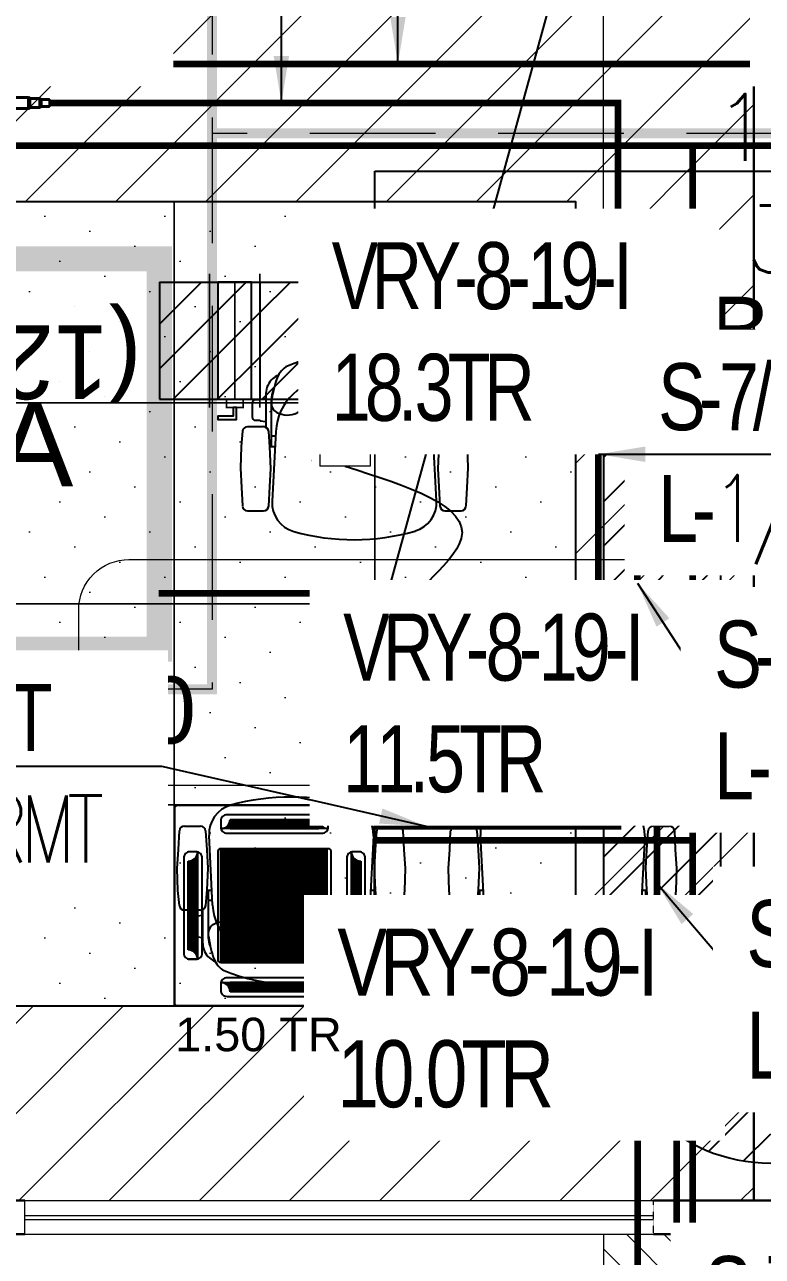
# Model space of a CAD drawing. Header units: millimetres. Extents: x 148480 to 578986, y 39883 to 155062.
# Drawn here: x 220630 to 222833, y 88448 to 92126 of the extents above; entities that cross this region are included whole.
import ezdxf

# ---------------------------------------------------------------- set-up
doc = ezdxf.new("R2010")
doc.units = ezdxf.units.MM
for name, pattern in [('CENTER', [2, 1.25, -0.25, 0.25, -0.25]), ('CONTINOUS', [0]), ('HIDDEN', [0.375, 0.25, -0.125])]:
    doc.linetypes.add(name, pattern=pattern)
for name, color, linetype in [('001-TEXT', 250, 'Continuous'), ('150 dia butterfly damper', 20, 'Continuous'), ('AC-RA-DIFFUSER', 6, 'Continuous'), ('ceilings', 253, 'Continuous'), ('CEN', 252, 'CENTER'), ('Flooring', 44, 'Continuous'), ('Hatch 01_UC', 7, 'Continuous'), ('HVAC-SECTIONS', 7, 'Continuous'), ('I - MODULAR', 44, 'Continuous'), ('Layer2', 4, 'Continuous'), ('Layer4', 6, 'Continuous'), ('M HVAC DRAIN PIPE', 30, 'Continuous'), ('M HVAC-Volume Control Damper', 3, 'Continuous'), ('M-HVAC ELLIPTICAL DUCT', 6, 'Continuous'), ('M-HVAC VRV PIPE', 4, 'Continuous'), ('M-HVAC-BOF', 6, 'Continuous'), ('M-HVAC-INSULATION', 8, 'Continuous'), ('M-HVAC-SUPPLY AIR DUCT', 4, 'Continuous'), ('M-HVAC-TEXT', 7, 'Continuous'), ('PCE-HVACTEXT', 7, 'Continuous')]:
    doc.layers.add(name, color=color, linetype=linetype)
for name, color, linetype, lineweight in [('A-GLAZ', 140, 'Continuous', 18), ('CB-AC CABLE TRAY', 213, 'Continuous', 15), ('I-DT-METL', 4, 'Continuous', 20), ('I-PART-GYP', 6, 'Continuous', 30), ('ID-MODULAR', 44, 'Continuous', 9), ('M HVAC EXHAUST DIFFUSER', 1, 'Continuous', 15), ('M HVAC FD', 4, 'Continuous', 9), ('M-HVAC-CASSETTE UNIT', 7, 'Continuous', 18), ('M-HVAC-CONTROL DAMPERS', 210, 'Continuous', 15), ('P-PIPE-IDEN', 7, 'Continuous', 9), ('vrv text', 90, 'Continuous', 30)]:
    doc.layers.add(name, color=color, linetype=linetype, lineweight=lineweight)
doc.styles.add('ARAIL', font='arial.ttf')
doc.styles.add('Arial', font='arial.ttf', dxfattribs={"height": 3})
doc.styles.add('Arial_2', font='arial.ttf', dxfattribs={"height": 75})
doc.styles.add('Herbalife_Third Floor - Furniture Layout - 210201$0$CG', font='GOTHIC.TTF')
doc.styles.add('R', font='romans.shx')
doc.styles.add('ROMAND', font='romand__.ttf')
doc.styles.add('romans', font='stylu.ttf', dxfattribs={"height": 125})
doc.styles.add('rs', font='romans.shx', dxfattribs={"width": 0.75})
doc.styles.add('VIJETH', font='swiss.ttf')
doc.dimstyles.new('GLAZ ALU', dxfattribs={"dimscale": 100, "dimtxt": 2, "dimasz": 1.4, "dimexe": 0.8, "dimexo": 0.8, "dimgap": 0.75, "dimtad": 1, "dimdec": 0, "dimzin": 0, "dimdsep": 46, "dimtxsty": 'rs', "dimcen": 0.09, "dimclrd": 8, "dimclre": 8, "dimclrt": 2, "dimadec": 0, "dimazin": 0, "dimtfac": 1, "dimtdec": 0, "dimtmove": 0, "dimatfit": 3, "dimfxl": 1, "dimtolj": 1, "dimtzin": 0, "dimarcsym": 0})
doc.dimstyles.new('Vayucon', dxfattribs={"dimtxt": 200, "dimasz": 150, "dimexe": 0, "dimexo": 0, "dimgap": 9e-05, "dimtad": 1, "dimdec": 0, "dimrnd": 5, "dimzin": 0, "dimdsep": 46, "dimtxsty": 'ROMAND', "dimcen": 90, "dimclrd": 42, "dimclre": 8, "dimclrt": 7, "dimadec": 0, "dimazin": 0, "dimtfac": 1, "dimtdec": 0, "dimtofl": 0, "dimtmove": 1, "dimatfit": 0, "dimfxl": 1, "dimtolj": 1, "dimtzin": 0, "dimarcsym": 0})
pattern_1 = [(225, (811296.4, 15267.82), (66.29126, -66.29126), [])]

# ---------------------------------------------------------------- blocks, each defined once
blk = doc.blocks.new('GFC1')
at = {"layer": 'A-GLAZ', "color": 8, "linetype": 'CONTINOUS', "lineweight": 13, "ltscale": 0.5}
for p, q in [((293263.1, 89600.4, 0), (295140.1, 89600.4, 0)), ((293263.1, 89500.4, 0), (295140.1, 89500.4, 0))]:
    blk.add_line(p, q, dxfattribs=at)
at = {"layer": 'A-GLAZ', "color": 8, "lineweight": 13, "ltscale": 0.5}
blk.add_line((293263.1, 89500.4, 0), (293263.1, 89600.4, 0), dxfattribs=at)
at = {"layer": 'A-GLAZ', "color": 8}
for p, q in [((293263.1, 89556.4, 0), (295140.1, 89556.4, 0)), ((293263.1, 89544.4, 0), (295140.1, 89544.4, 0))]:
    blk.add_line(p, q, dxfattribs=at)
at = {"layer": 'CEN', "color": 8, "linetype": 'HIDDEN', "lineweight": 0, "ltscale": 1500}
blk.add_line((311364.1, 92786.7), (293822.1, 92786.7), dxfattribs=at)
blk.add_lwpolyline([(293822.1, 93397.1), (293822.1, 91127.1), (291552.1, 91127.1)], dxfattribs=at)
at = {"layer": 'Flooring', "color": 8, "linetype": 'HIDDEN', "ltscale": 1500}
blk.add_arc((300007.7, 78255.1), 12777.8, 229.90697, 79.60318, dxfattribs=at)
at = {"layer": 'I - MODULAR', "color": 8}
for p, q in [((293941.5, 91980.1), (293941.5, 91940.5)), ((293965.6, 91990.9), (293952.3, 91990.9)), ((293982.6, 91994.4), (293965.6, 91992.2)), ((293965.6, 91992.2), (293965.6, 91990.9)), ((293982.6, 92011.1), (293982.6, 91909.4)), ((293999.2, 91851.7), (293999.2, 91993.2)), ((294495.8, 91985.1), (294495.8, 91851.7)), ((294512.5, 91910.4), (294512.5, 92011.1)), ((293976, 91911.2), (293927.8, 91911.2)), ((293951.7, 91930.3), (293965.6, 91930.3)), ((293965.6, 91930.3), (293965.6, 91928.8)), ((293965.6, 91928.8), (293982.6, 91926.7)), ((293988.9, 91904), (293981.7, 91910.1)), ((293982.6, 91909.4), (293988.9, 91904)), ((294565.6, 91911.2), (294517.4, 91911.2)), ((293912.8, 91897.3), (293908.7, 91852.4)), ((293991.3, 91897.2), (293988.9, 91904)), ((293994.6, 91851.1), (293991, 91897.2)), ((293994.9, 91851.1), (293991.3, 91897.2)), ((294011.5, 91882.5), (293999.2, 91882.5)), ((294012.3, 91896.6), (294001.3, 91688.5)), ((294492.3, 91689.8), (294481.5, 91896.6)), ((294482.2, 91882.5), (294495.8, 91882.5)), ((294502.4, 91897.2), (294498.9, 91851.1)), ((294502.4, 91897.2), (294498.9, 91851.1)), ((294584.7, 91852.4), (294580.6, 91897.3)), ((293908.7, 91852.4), (293906.4, 91787)), ((293997.7, 91786), (293994.6, 91851.1)), ((293995.1, 91851.7), (294009.9, 91851.7)), ((294483.8, 91851.7), (294498.9, 91851.7)), ((294498.9, 91851.1), (294495.7, 91786)), ((294587, 91787), (294584.7, 91852.4)), ((293906.4, 91787), (293909.9, 91729.9)), ((293994.6, 91731.1), (293997.7, 91786)), ((294495.7, 91786), (294498.9, 91731.1)), ((294583.5, 91729.9), (294587, 91787)), ((293909.9, 91729.9), (293912.7, 91674.4)), ((293991, 91674.3), (293994.6, 91731.1)), ((294498.9, 91731.1), (294502.4, 91674.3)), ((294580.7, 91674.4), (294583.5, 91729.9)), ((293927.8, 91660.4), (293975.9, 91660.4)), ((294517.6, 91660.4), (294565.7, 91660.4)), ((293721.3, 90649.2), (293724.2, 90704.8)), ((293739.2, 90718.7), (293787.3, 90718.7)), ((293802.4, 90704.8), (293806, 90648.1)), ((294310.3, 90648.1), (294313.9, 90704.8)), ((294329, 90718.7), (294377.1, 90718.7)), ((294392.1, 90704.8), (294395, 90649.2)), ((294531.7, 90649.2), (294534.5, 90704.8)), ((294549.6, 90718.7), (294597.7, 90718.7)), ((294612.8, 90704.8), (294616.4, 90648.1)), ((295120.7, 90648.1), (295124.2, 90704.8)), ((295139.4, 90718.7), (295187.5, 90718.7)), ((295202.5, 90704.8), (295205.3, 90649.2)), ((293823.7, 90482.6), (293812.8, 90690.6)), ((294303.8, 90689.3), (294292.9, 90482.6)), ((294634.1, 90482.6), (294623.1, 90690.6)), ((295114.1, 90689.3), (295103.3, 90482.6)), ((293717.9, 90592.1), (293721.3, 90649.2)), ((293806, 90648.1), (293809.2, 90593.2)), ((294307.1, 90593.2), (294310.3, 90648.1)), ((294395, 90649.2), (294398.4, 90592.1)), ((294528.2, 90592.1), (294531.7, 90649.2)), ((294616.4, 90648.1), (294619.5, 90593.2)), ((295117.5, 90593.2), (295120.7, 90648.1)), ((295205.3, 90649.2), (295208.8, 90592.1)), ((293720.1, 90526.7), (293717.9, 90592.1)), ((293809.2, 90593.2), (293806, 90528.1)), ((294310.3, 90528.1), (294307.1, 90593.2)), ((294398.4, 90592.1), (294396.2, 90526.7)), ((294530.5, 90526.7), (294528.2, 90592.1)), ((294619.5, 90593.2), (294616.4, 90528.1)), ((295120.7, 90528.1), (295117.5, 90593.2)), ((295208.8, 90592.1), (295206.5, 90526.7)), ((293724.2, 90481.8), (293720.1, 90526.7)), ((293806, 90528.1), (293802.5, 90482)), ((293806.3, 90528.1), (293802.8, 90482)), ((293806.6, 90527.4), (293821.3, 90527.4)), ((293810.7, 90527.4), (293810.7, 90385.9)), ((294295.3, 90527.4), (294310.3, 90527.4)), ((294307.2, 90394.1), (294307.2, 90527.4)), ((294313.8, 90482), (294310.3, 90528.1)), ((294313.8, 90482), (294310.3, 90528.1)), ((294396.2, 90526.7), (294392.1, 90481.8)), ((294534.6, 90481.8), (294530.5, 90526.7)), ((294616.4, 90528.1), (294612.8, 90482)), ((294616.7, 90528.1), (294613.1, 90482)), ((294616.9, 90527.4), (294631.7, 90527.4)), ((294621, 90527.4), (294621, 90385.9)), ((295105.6, 90527.4), (295120.7, 90527.4)), ((295117.6, 90394.1), (295117.6, 90527.4)), ((295124.2, 90482), (295120.7, 90528.1)), ((295124.2, 90482), (295120.7, 90528.1)), ((295206.5, 90526.7), (295202.4, 90481.8)), ((293800.3, 90475.1), (293793.1, 90469)), ((293794, 90469.8), (293800.3, 90475.1)), ((293802.8, 90482), (293800.3, 90475.1)), ((293823, 90496.7), (293810.7, 90496.7)), ((294293.7, 90496.6), (294307.2, 90496.6)), ((294610.7, 90475.1), (294603.5, 90469)), ((294604.4, 90469.8), (294610.7, 90475.1)), ((294613.1, 90482), (294610.7, 90475.1)), ((294633.3, 90496.7), (294621, 90496.7)), ((295104, 90496.6), (295117.6, 90496.6)), ((293787.5, 90467.9), (293739.3, 90467.9)), ((293753, 90399), (293753, 90438.7)), ((293763.2, 90448.9), (293777, 90448.9)), ((293777, 90450.3), (293794, 90452.4)), ((293777, 90448.9), (293777, 90450.3)), ((293794, 90368), (293794, 90469.8)), ((294323.9, 90468.8), (294323.9, 90368)), ((294377, 90467.9), (294328.9, 90467.9)), ((294597.8, 90467.9), (294549.6, 90467.9)), ((294563.3, 90399), (294563.3, 90438.7)), ((294573.5, 90448.9), (294587.4, 90448.9)), ((294587.4, 90450.3), (294604.4, 90452.4)), ((294587.4, 90448.9), (294587.4, 90450.3)), ((294604.4, 90368), (294604.4, 90469.8)), ((295134.3, 90468.8), (295134.3, 90368)), ((295187.4, 90467.9), (295139.2, 90467.9)), ((293777, 90388.3), (293763.7, 90388.3)), ((293777, 90387), (293777, 90388.3)), ((293794, 90384.8), (293777, 90387)), ((294587.4, 90388.3), (294574.1, 90388.3)), ((294587.4, 90387), (294587.4, 90388.3)), ((294604.4, 90384.8), (294587.4, 90387))]:
    blk.add_line(p, q, dxfattribs=at)
for centre, radius, start, end in [((294246.9, 91612.1), 520, 66.4362, 113.2001), ((294087.5, 92027.8), 77.1, 126.1388, 161.8609), ((294043.2, 92008.9), 60.7, 132.1356, 177.9078), ((294043.2, 92008.9), 60.7, 112.5666, 132.1356), ((294178.1, 91887.9), 166, 89.9999, 176.996), ((294244.1, 91373.5), 683.6, 84.3983, 95.5393), ((294315.7, 91887.9), 166, 3.0037, 91.6874), ((294407.5, 92027.8), 77.1, 18.1388, 52.2425), ((294451.8, 92008.9), 60.7, 47.8642, 67.4332), ((294451.8, 92008.9), 60.7, 2.092, 47.8642), ((294354.4, 91940.3), 357.9, 161.8609, 172.8184), ((294062.1, 91993.7), 62.9, 156.2529, 180.4666), ((294062.1, 91993.7), 62.9, 156.2529, 180.4666), ((294140.7, 91940.3), 357.9, 7.1814, 18.1388), ((294140.7, 91940.3), 357.9, 7.1814, 18.1388), ((293952.3, 91980.1), 10.8, 89.9999, 179.9999), ((294030, 91981.2), 31, 172.8184, 241.61), ((294247.5, 91598.2), 393.5, 64.2118, 115.788), ((294465, 91981.2), 31, 298.3898, 7.1814), ((294047.1, 92012.9), 67, 241.61, 295.788), ((294447.9, 92012.9), 67, 244.2118, 298.3898), ((293927.8, 91896.1), 15.1, 89.9999, 175.3819), ((293951.7, 91940.5), 10.2, 179.9999, 269.9999), ((293976, 91896.2), 15.1, 3.9396, 89.9999), ((294517.4, 91896.2), 15.1, 89.9999, 176.0601), ((294517.4, 91896.2), 15.1, 109.1766, 176.0601), ((294565.6, 91896.1), 15.1, 4.6179, 89.9999), ((294090.1, 91683.9), 88.9, 176.996, 254.2944), ((294403.5, 91685.2), 88.9, 286.1737, 3.0037), ((293927.4, 91675.1), 14.7, 182.9385, 271.293), ((293976.2, 91675.3), 14.9, 268.9348, 356.3959), ((294517.3, 91675.3), 14.9, 183.6039, 271.0649), ((294566, 91675.1), 14.7, 268.7068, 357.0612), ((294244.6, 92233.2), 659.6, 254.2944, 286.1737), ((294056, 90145.9), 659.6, 73.8263, 105.7056), ((294866.4, 90145.9), 659.6, 73.8263, 105.7056), ((293901.6, 90695.3), 88.9, 105.7056, 183.004), ((294215, 90694), 88.9, 356.9963, 73.8263), ((294711.9, 90695.3), 88.9, 105.7056, 183.004), ((295025.4, 90694), 88.9, 356.9963, 73.8263), ((293738.9, 90704), 14.7, 88.707, 177.0615), ((293787.6, 90703.9), 14.9, 3.6041, 91.0652), ((294328.7, 90703.9), 14.9, 88.9351, 176.3961), ((294377.5, 90704), 14.7, 2.9388, 91.2932), ((294549.2, 90704), 14.7, 88.707, 177.0615), ((294598, 90703.9), 14.9, 3.6041, 91.0652), ((295139.1, 90703.9), 14.9, 88.9351, 176.3961), ((295187.8, 90704), 14.7, 2.9388, 91.2932), ((293739.3, 90483), 15.1, 184.6181, 270.0001), ((293787.5, 90483), 15.1, 270.0001, 356.0604), ((293989.5, 90491.3), 166, 183.004, 270.0001), ((294127.1, 90491.3), 166, 268.3126, 356.9963), ((294328.9, 90483), 15.1, 183.9399, 270.0001), ((294328.9, 90483), 15.1, 183.9399, 250.8234), ((294377, 90483), 15.1, 270.0001, 355.3821), ((294549.6, 90483), 15.1, 184.6181, 270.0001), ((294597.8, 90483), 15.1, 270.0001, 356.0604), ((294799.9, 90491.3), 166, 183.004, 270.0001), ((294937.5, 90491.3), 166, 268.3126, 356.9963), ((295139.2, 90483), 15.1, 183.9399, 270.0001), ((295139.2, 90483), 15.1, 183.9399, 250.8234), ((295187.4, 90483), 15.1, 270.0001, 355.3821), ((293763.2, 90438.7), 10.2, 90.0001, 180.0001), ((294573.5, 90438.7), 10.2, 90.0001, 180.0001), ((293763.7, 90399), 10.8, 180.0001, 270.0001), ((293841.4, 90397.9), 31, 118.39, 187.1816), ((293858.6, 90366.2), 67, 64.212, 118.39), ((294059, 90781), 393.5, 244.212, 295.7882), ((294259.3, 90366.2), 67, 61.6102, 115.7882), ((294276.5, 90397.9), 31, 352.8186, 61.6102), ((294574.1, 90399), 10.8, 180.0001, 270.0001), ((294651.8, 90397.9), 31, 118.39, 187.1816), ((294668.9, 90366.2), 67, 64.212, 118.39), ((294869.3, 90781), 393.5, 244.212, 295.7882), ((295069.7, 90366.2), 67, 61.6102, 115.7882), ((295086.8, 90397.9), 31, 352.8186, 61.6102), ((293854.7, 90370.3), 60.7, 182.0922, 227.8644), ((294165.8, 90438.8), 357.9, 187.1816, 198.1391), ((293873.6, 90385.4), 62.9, 179.5334, 203.7471), ((293873.6, 90385.4), 62.9, 179.5334, 203.7471), ((293952.1, 90438.8), 357.9, 341.8612, 352.8186), ((293952.1, 90438.8), 357.9, 341.8612, 352.8186), ((294263.2, 90370.3), 60.7, 312.1358, 357.908), ((294665, 90370.3), 60.7, 182.0922, 227.8644), ((294976.2, 90438.8), 357.9, 187.1816, 198.1391), ((294683.9, 90385.4), 62.9, 179.5334, 203.7471), ((294683.9, 90385.4), 62.9, 179.5334, 203.7471), ((294762.5, 90438.8), 357.9, 341.8612, 352.8186), ((294762.5, 90438.8), 357.9, 341.8612, 352.8186), ((295073.6, 90370.3), 60.7, 312.1358, 357.908), ((293854.7, 90370.3), 60.7, 227.8644, 247.4334), ((293898.9, 90351.4), 77.1, 198.1391, 233.8612), ((294055.5, 91005.6), 683.6, 264.4607, 275.6017), ((294219, 90351.4), 77.1, 307.7575, 341.8612), ((294263.2, 90370.3), 60.7, 292.5668, 312.1358), ((294665, 90370.3), 60.7, 227.8644, 247.4334), ((294709.3, 90351.4), 77.1, 198.1391, 233.8612), ((294865.9, 91005.6), 683.6, 264.4607, 275.6017), ((295029.3, 90351.4), 77.1, 307.7575, 341.8612), ((295073.6, 90370.3), 60.7, 292.5668, 312.1358), ((294058.3, 90767.1), 520, 246.7999, 293.5638), ((294868.7, 90767.1), 520, 246.7999, 293.5638)]:
    blk.add_arc(centre, radius, start, end, dxfattribs=at)
at = {"layer": 'I-DT-METL', "color": 8, "linetype": 'HIDDEN', "lineweight": 13, "ltscale": 0.1}
blk.add_line((295140.1, 89500.4, 0), (295140.1, 89600.4, 0), dxfattribs=at)
at = {"layer": 'I-PART-GYP', "color": 8, "linetype": 'CONTINOUS'}
blk.add_lwpolyline([(295540.1, 89600.4), (295440.1, 89600.4), (295440.1, 93164.6), (295540.1, 93164.6)], close=True, dxfattribs=at)
for points in [[(292963.1, 89600.4), (293263.1, 89600.4)], [(295140.1, 89600.4), (295840.1, 89600.4)], [(293263.1, 89500.4), (292963.1, 89500.4)], [(295840.1, 89500.4), (295140.1, 89500.4)]]:
    blk.add_lwpolyline(points, dxfattribs=at)
at = {"layer": 'ID-MODULAR', "color": 8}
blk.add_lwpolyline([(295440.1, 93164.6), (294990.4, 93164.6), (294990.4, 91514.6), (295440.1, 91514.6)], close=True, dxfattribs=at)
blk.add_lwpolyline([(295440.1, 91514.6), (295440.1, 90839.6), (293573.8, 90839.6, -0.414214), (293423.8, 90989.6), (293423.8, 91364.6, -0.414214), (293573.8, 91514.6)], format="xyb", close=True, dxfattribs=at)
at = {"layer": '001-TEXT', "color": 8, "style": 'Herbalife_Third Floor - Furniture Layout - 210201$0$CG'}
blk.add_text('(12\' x 11\'8")', height=220, rotation=180, dxfattribs=at).set_placement((293611.4, 92213.4))
blk = doc.blocks.new('GRID')
at = {"layer": 'ceilings', "lineweight": 5}
h = blk.add_hatch(dxfattribs=at)
h.set_pattern_fill('DOTS', color=8, scale=80, angle=45)
h.paths.add_polyline_path([(56229.9, 61282.6), (56229.9, 61882.6), (56829.9, 61882.6), (56829.9, 61282.6)])
at = {"layer": 'ceilings', "color": 8, "lineweight": 5}
blk.add_lwpolyline([(56229.9, 61282.6), (56229.9, 61882.6), (56829.9, 61882.6), (56829.9, 61282.6)], close=True, dxfattribs=at)
blk = doc.blocks.new('celling')
at = {"layer": 'Hatch 01_UC', "linetype": 'Continuous', "lineweight": 0, "transparency": 33554597}
h = blk.add_hatch(dxfattribs=at)
h.set_pattern_fill('ANSI31', color=8, scale=60, angle=180)
h.set_pattern_definition([(225, (458171.04, 85860.92), (134.70384, -134.70384), [])])
h.paths.add_polyline_path([(302278.2, 37149.8), (302278.2, 38949.8), (302878.2, 38949.8), (302878.2, 39549.8), (304678.2, 39549.8), (304678.2, 37149.8)], flags=16)
h.paths.add_polyline_path([(301746.6, 39445.7), (301746.6, 36567.7), (305209.8, 36567.7), (305209.8, 40131.9), (302234.4, 40131.9), (302234.4, 39445.7)])
at = {"layer": 'ceilings', "color": 116, "linetype": 'Continuous', "true_color": 0x136734}
blk.add_lwpolyline([(302278.2, 38949.8), (302278.2, 37149.8), (304678.2, 37149.8), (304678.2, 39549.8), (302878.2, 39549.8)], dxfattribs=at)
at = {"layer": 'Hatch 01_UC', "color": 8, "linetype": 'Continuous', "lineweight": 0}
blk.add_lwpolyline([(305209.8, 40131.9), (302234.4, 40131.9), (302234.4, 39445.7), (301746.6, 39445.7), (301746.6, 36567.7), (305209.8, 36567.7)], close=True, dxfattribs=at)
blk.add_lwpolyline([(304678.2, 37149.8), (302278.2, 37149.8), (302278.2, 38949.8), (302878.2, 38949.8), (302878.2, 39549.8), (304678.2, 39549.8), (304678.2, 37149.8)], dxfattribs=at)
at = {"layer": 'ceilings', "xscale": -1, "rotation": 89.99999999999986}
for p in [(364760.8, 95779.7), (365360.8, 95779.7), (365960.8, 95779.7), (364760.8, 95179.7), (365360.8, 95179.7), (365960.8, 95179.7), (364760.8, 94579.7), (365360.8, 94579.7), (365960.8, 94579.7), (364760.8, 93979.7), (365360.8, 93979.7), (365960.8, 93979.7)]:
    blk.add_blockref('GRID', p, dxfattribs=at)
blk = doc.blocks.new('BEAM')
at = {"layer": 'CEN', "color": 11, "linetype": 'HIDDEN', "lineweight": 0, "ltscale": 1500, "const_width": 30}
for points in [[(353822.1, 93397.1), (353822.1, 91127.1), (351552.1, 91127.1)], [(371364.1, 92786.7), (353822.1, 92786.7)]]:
    blk.add_lwpolyline(points, dxfattribs=at)
blk = doc.blocks.new('BEE')
at = {"layer": 'M-HVAC VRV PIPE', "linetype": 'Continuous'}
blk.add_blockref('BEAM', (0, 0), dxfattribs=at)
blk = doc.blocks.new('RAD 150')
at = {"layer": 'M HVAC EXHAUST DIFFUSER', "color": 3}
for points in [[(-25.7, 153.9), (25.7, 153.9), (25.7, 137.2), (60.9, 137.2), (0, 110), (-60.9, 137.2), (-25.7, 137.2)], [(-153.9, -25.7), (-153.9, 25.7), (-137.2, 25.7), (-137.2, 60.9), (-110, 0), (-137.2, -60.9), (-137.2, -25.7)], [(153.9, 25.7), (153.9, -25.7), (137.2, -25.7), (137.2, -60.9), (110, 0), (137.2, 60.9), (137.2, 25.7)], [(25.7, -153.9), (-25.7, -153.9), (-25.7, -137.2), (-60.9, -137.2), (0, -110), (60.9, -137.2), (25.7, -137.2)]]:
    blk.add_lwpolyline(points, close=True, dxfattribs=at)
for radius in [75, 50, 45, 25]:
    blk.add_circle((0, 0), radius, dxfattribs=at)
blk = doc.blocks.new('*U40')
at = {"layer": 'M HVAC-Volume Control Damper', "const_width": 5}
for points in [[(350, -75), (350, -75), (-25, -75), (0, -75), (0, 75), (-25, 75), (0, 75), (350, 75), (375, 75), (350, 75), (350, -75), (375, -75), (350, -75)], [(350, 0), (0, 0)]]:
    blk.add_lwpolyline(points, dxfattribs=at)
at = {"layer": 'M HVAC-Volume Control Damper'}
for points in [[(-25, -5), (-25, 5), (-50, 5), (-50, 50), (-60, 50), (-60, -5), (-25, -5)], [(350, 50), (0, 50), (0, -50), (350, -50)]]:
    blk.add_lwpolyline(points, close=True, dxfattribs=at)
at = {"layer": 'M HVAC-Volume Control Damper', "const_width": 5}
blk.add_lwpolyline([(0, -25), (0, 25), (-25, 25), (-25, -25)], close=True, dxfattribs=at)
blk = doc.blocks.new('BD-200')
at = {"layer": 'M-HVAC-CONTROL DAMPERS', "color": 20}
for p, q in [((-50, -50), (100, -50)), ((-50, -250), (-50, -50)), ((100, -250), (100, -50)), ((-86, -142.6), (-86, -171.7)), ((112.8, -142.6), (-86, -142.6)), ((-37.8, -153.4), (-37.8, -131.9)), ((-37.8, -131.9), (87.8, -131.9)), ((87.8, -153.4), (87.8, -131.9)), ((-37.8, -153.4), (87.8, -153.4)), ((100, -215.6), (-50, -215.6))]:
    blk.add_line(p, q, dxfattribs=at)
at = {"layer": 'M-HVAC-CONTROL DAMPERS', "color": 20, "const_width": 0.49}
for points in [[(-74.5, -69.6), (-74.5, -64.7), (124.5, -64.7), (124.5, -69.6)], [(-74.6, -215.6), (-74.6, -220.5), (124.5, -220.6), (124.5, -215.7)]]:
    blk.add_lwpolyline(points, close=True, dxfattribs=at)
blk = doc.blocks.new('*U142')
at = {"layer": 'CB-AC CABLE TRAY', "true_color": 0xa953a0}
h = blk.add_hatch(dxfattribs=at)
h.set_pattern_fill('ANSI31', color=215, scale=25)
h.set_pattern_definition([(45, (-904066.63, 1102908.81), (-56.1266008, 56.1266008), [])])
h.paths.add_polyline_path([(-88704.9, -150.4), (-88704.9, 149.6), (-88002.3, 149.6), (-88002.3, -150.4)])
at = {"layer": 'CB-AC CABLE TRAY', "color": 215, "true_color": 0xa953a0}
blk.add_lwpolyline([(-88704.9, -150.4), (-88704.9, 149.6), (-88002.3, 149.6), (-88002.3, -150.4)], close=True, dxfattribs=at)
blk = doc.blocks.new('DCC - All Capacities')
at = {"color": 3}
for p, q in [((173.5, 248.5), (-173.5, 248.5)), ((-156.9, 253.5), (156.9, 253.5)), ((-151.1, 258.5), (151.1, 258.5)), ((-147.5, 263.5), (147.5, 263.5)), ((-145.2, 268.5), (145.2, 268.5)), ((-143.9, 273.5), (143.9, 273.5)), ((-143.5, 278.5), (143.5, 278.5)), ((-143.5, 248.5), (143.5, 248.5)), ((-248.5, 173.5), (-248.5, -173.5)), ((248.5, -173.5), (248.5, 173.5)), ((-278.5, -143.5), (-278.5, 143.5)), ((-273.5, -143.9), (-273.5, 143.9)), ((-268.5, -145.2), (-268.5, 145.2)), ((-263.5, -147.5), (-263.5, 147.5)), ((-258.5, -151.1), (-258.5, 151.1)), ((-253.5, -156.9), (-253.5, 156.9)), ((-248.5, -143.5), (-248.5, 143.5)), ((253.5, 156.9), (253.5, -156.9)), ((258.5, 151.1), (258.5, -151.1)), ((263.5, 147.5), (263.5, -147.5)), ((268.5, 145.2), (268.5, -145.2)), ((273.5, 143.9), (273.5, -143.9)), ((278.5, 143.5), (278.5, -143.5)), ((-248.5, -173.5), (-278.5, -173.5)), ((-173.5, -248.5), (173.5, -248.5)), ((156.9, -253.5), (-156.9, -253.5)), ((151.1, -258.5), (-151.1, -258.5)), ((147.5, -263.5), (-147.5, -263.5)), ((145.2, -268.5), (-145.2, -268.5)), ((143.9, -273.5), (-143.9, -273.5)), ((143.5, -248.5), (-143.5, -248.5)), ((143.5, -278.5), (-143.5, -278.5))]:
    blk.add_line(p, q, dxfattribs=at)
at = {"color": 6}
for points in [[(-313.5, -323.5), (313.5, -323.5, 0.414214), (323.5, -313.5), (323.5, 313.5, 0.414214), (313.5, 323.5), (-313.5, 323.5, 0.414214), (-323.5, 313.5), (-323.5, -313.5, 0.414214)], [(-173.5, 273.5), (-173.5, 253.5, 0.414214), (-153.5, 233.5), (153.5, 233.5, 0.414214), (173.5, 253.5), (173.5, 273.5, 0.414214), (153.5, 293.5), (-153.5, 293.5, 0.414214)], [(-273.5, -173.5), (-253.5, -173.5, 0.414214), (-233.5, -153.5), (-233.5, 153.5, 0.414214), (-253.5, 173.5), (-273.5, 173.5, 0.414214), (-293.5, 153.5), (-293.5, -153.5, 0.414214)], [(-173.5, -183.5), (173.5, -183.5, 0.414214), (183.5, -173.5), (183.5, 173.5, 0.414214), (173.5, 183.5), (-173.5, 183.5, 0.414214), (-183.5, 173.5), (-183.5, -173.5, 0.414214)], [(273.5, 173.5), (253.5, 173.5, 0.414214), (233.5, 153.5), (233.5, -153.5, 0.414214), (253.5, -173.5), (273.5, -173.5, 0.414214), (293.5, -153.5), (293.5, 153.5, 0.414214)], [(173.5, -273.5), (173.5, -253.5, 0.414214), (153.5, -233.5), (-153.5, -233.5, 0.414214), (-173.5, -253.5), (-173.5, -273.5, 0.414214), (-153.5, -293.5), (153.5, -293.5, 0.414214)]]:
    blk.add_lwpolyline(points, format="xyb", close=True, dxfattribs=at)
for points in [[(-170.5, -183.5), (-173.5, -183.5), (-173.5, 183.5), (-170.5, 183.5)], [(-160.5, -183.5), (-163.5, -183.5), (-163.5, 183.5), (-160.5, 183.5)], [(-150.5, -183.5), (-153.5, -183.5), (-153.5, 183.5), (-150.5, 183.5)], [(-140.5, -183.5), (-143.5, -183.5), (-143.5, 183.5), (-140.5, 183.5)], [(-130.5, -183.5), (-133.5, -183.5), (-133.5, 183.5), (-130.5, 183.5)], [(-120.5, -183.5), (-123.5, -183.5), (-123.5, 183.5), (-120.5, 183.5)], [(-110.5, -183.5), (-113.5, -183.5), (-113.5, 183.5), (-110.5, 183.5)], [(-100.5, -183.5), (-103.5, -183.5), (-103.5, 183.5), (-100.5, 183.5)], [(-90.5, -183.5), (-93.5, -183.5), (-93.5, 183.5), (-90.5, 183.5)], [(-80.5, -183.5), (-83.5, -183.5), (-83.5, 183.5), (-80.5, 183.5)], [(-70.5, -183.5), (-73.5, -183.5), (-73.5, 183.5), (-70.5, 183.5)], [(-60.5, -183.5), (-63.5, -183.5), (-63.5, 183.5), (-60.5, 183.5)], [(-50.5, -183.5), (-53.5, -183.5), (-53.5, 183.5), (-50.5, 183.5)], [(-40.5, -183.5), (-43.5, -183.5), (-43.5, 183.5), (-40.5, 183.5)], [(-30.5, -183.5), (-33.5, -183.5), (-33.5, 183.5), (-30.5, 183.5)], [(-20.5, -183.5), (-23.5, -183.5), (-23.5, 183.5), (-20.5, 183.5)], [(-10.5, -183.5), (-13.5, -183.5), (-13.5, 183.5), (-10.5, 183.5)], [(-0.5, -183.5), (-3.5, -183.5), (-3.5, 183.5), (-0.5, 183.5)], [(9.5, -183.5), (6.5, -183.5), (6.5, 183.5), (9.5, 183.5)], [(19.5, -183.5), (16.5, -183.5), (16.5, 183.5), (19.5, 183.5)], [(29.5, -183.5), (26.5, -183.5), (26.5, 183.5), (29.5, 183.5)], [(39.5, -183.5), (36.5, -183.5), (36.5, 183.5), (39.5, 183.5)], [(49.5, -183.5), (46.5, -183.5), (46.5, 183.5), (49.5, 183.5)], [(59.5, -183.5), (56.5, -183.5), (56.5, 183.5), (59.5, 183.5)], [(69.5, -183.5), (66.5, -183.5), (66.5, 183.5), (69.5, 183.5)], [(79.5, -183.5), (76.5, -183.5), (76.5, 183.5), (79.5, 183.5)], [(89.5, -183.5), (86.5, -183.5), (86.5, 183.5), (89.5, 183.5)], [(99.5, -183.5), (96.5, -183.5), (96.5, 183.5), (99.5, 183.5)], [(109.5, -183.5), (106.5, -183.5), (106.5, 183.5), (109.5, 183.5)], [(119.5, -183.5), (116.5, -183.5), (116.5, 183.5), (119.5, 183.5)], [(129.5, -183.5), (126.5, -183.5), (126.5, 183.5), (129.5, 183.5)], [(139.5, -183.5), (136.5, -183.5), (136.5, 183.5), (139.5, 183.5)], [(149.5, -183.5), (146.5, -183.5), (146.5, 183.5), (149.5, 183.5)], [(159.5, -183.5), (156.5, -183.5), (156.5, 183.5), (159.5, 183.5)], [(169.5, -183.5), (166.5, -183.5), (166.5, 183.5), (169.5, 183.5)]]:
    blk.add_lwpolyline(points, close=True, dxfattribs=at)
at = {"color": 3}
for centre, start, end in [((-173.5, 278.5), 270, 0), ((173.5, 278.5), 180, 270), ((-278.5, 173.5), 270, 0), ((278.5, 173.5), 180, 270), ((-278.5, -173.5), 0, 90), ((278.5, -173.5), 90, 180), ((-173.5, -278.5), 0, 90), ((173.5, -278.5), 90, 180)]:
    blk.add_arc(centre, 30, start, end, dxfattribs=at)
blk = doc.blocks.new('zw$CAB3')
at = {"layer": 'M-HVAC ELLIPTICAL DUCT', "linetype": 'Continuous', "const_width": 75}
blk.add_lwpolyline([(37.5, 1202.5), (37.5, 37.5), (1237.5, 37.5), (1237.5, 1202.5)], close=True, dxfattribs=at)
at = {"layer": 'M-HVAC-TEXT', "color": 7, "insert": (651, 772.9, 0), "char_height": 250, "width": 562.477, "attachment_point": 2, "style": 'Arial'}
blk.add_mtext('TFA ', dxfattribs=at)
blk = doc.blocks.new('zw$4E06')
at = {"layer": 'vrv text'}
for points in [[(-121.1, 50.2), (-123.4, 50.2, 0.309599), (-218.4, -17.7), (-219.1, -19.5)], [(-121.1, 47.1), (-125.2, 47.1, 0.219765), (-200.2, 8.6), (-201.3, 7.2), (-202.6, 5.5), (-203.7, 4), (-204.8, 2.4, 0.042815), (-212.3, -11.4), (-213.2, -13.1), (-214, -14.9), (-214.7, -16.9), (-215.5, -18.7), (-216, -20.6), (-216.2, -21.1), (-216.5, -21.9), (-216.8, -22.4), (-217.1, -23), (-217.3, -23.6), (-218.4, -25.2), (-218.7, -25.5), (-219.1, -26.1), (-219.7, -26.5), (-220.2, -27), (-220.4, -27.4), (-221, -27.8), (-221.5, -28.3), (-222.1, -28.5), (-222.4, -28.9), (-223, -29.2), (-223.6, -29.4)], [(-121.1, 3.6), (-124.1, 3.6, 0.392074), (-177.9, -51.8), (-178.1, -53.3), (-177.9, -54.6, 0.393328), (-124.1, -110.1), (-121.1, -110.1)], [(-121.1, 0.5), (-122.6, 0.5), (-123.9, 0.4, 0.390764), (-175, -51.8), (-175, -54.6, 0.390298), (-123.9, -107), (-121.1, -107)], [(-231.4, -31.6), (-231.1, -31.8, 0.021844), (-210.1, -47.1), (-199.6, -53.3), (-205.4, -43)], [(-205.4, -63.6), (-199.6, -53.3), (-210, -59.8, 0.03043), (-231.1, -74.8), (-231.4, -75)], [(-121.1, -153.7), (-123.2, -153.7, -0.308139), (-215.5, -87.9), (-216, -86), (-216.2, -85.3), (-216.5, -84.9), (-216.8, -84.2), (-217.1, -83.6), (-217.3, -83.1), (-217.7, -82.6), (-218, -82), (-218.4, -81.6), (-218.7, -81.1), (-219.1, -80.5), (-219.7, -80.2), (-220.2, -79.8), (-220.4, -79.2), (-221, -78.7), (-221.5, -78.5), (-222.1, -78.1), (-222.4, -77.6, 0.112916), (-230.1, -75.2), (-230.7, -75), (-231.4, -75)], [(-121.1, -156.8), (-123.4, -156.8, -0.307918), (-218.4, -89), (-219.1, -87.1), (-219.1, -86.6), (-219.3, -86), (-219.7, -85.7), (-219.9, -85.1), (-220.2, -84.8), (-220.2, -84.2), (-220.6, -83.8), (-221, -83.5), (-221.2, -82.9), (-221.5, -82.7), (-221.9, -82.2), (-222.3, -81.8), (-222.6, -81.6), (-223, -81.3), (-223.3, -80.9), (-223.7, -80.7), (-224.3, -80.3), (-224.6, -80), (-225.2, -79.8), (-225.4, -79.6), (-225.9, -79.4), (-226.5, -79.2), (-226.8, -79), (-227.4, -78.7), (-228.5, -78.7), (-228.9, -78.5), (-229.4, -78.3), (-230.4, -78.3), (-230.9, -78.1), (-231.4, -78.1)]]:
    blk.add_lwpolyline(points, format="xyb", dxfattribs=at)
for points in [[(-130.5, 46.5), (-133.4, 49.4)], [(-121.7, 47.1), (-124.8, 50.2)], [(-76.5, 50.2), (-76.5, 53.3), (-103.7, 53.3), (-109, 50.2), (-121.1, 50.2)], [(-102.8, 50.2), (-108.1, 47.1), (-121.1, 47.1)], [(-112.1, 47.1), (-115.3, 50.2)], [(-104.8, 49.1), (-107, 51.3)], [(-102.8, 50.2), (-102.8, 39.7)], [(-76.5, 0.4), (-76.5, 50.2), (-102.8, 50.2), (-102.8, 0.4)], [(-102.6, 48.4), (-5, 48.4), (-2.6, 50), (0, 50)], [(-96.5, 50.2), (-99.6, 53.3)], [(-87.1, 50.2), (-90.3, 53.3)], [(-77.8, 50.2), (-80.9, 53.3)], [(-76.5, 50.2), (-76.5, 39.7)], [(151.5, 48.4), (72.8, 48.4), (70.2, 50), (-0.9, 50)], [(-206.3, -0.2), (-208.7, 2)], [(-202.4, 5.5), (-204.6, 7.7)], [(-198.3, 10.7), (-200.6, 13.1)], [(-193.9, 15.8), (-196, 17.8)], [(-189.2, 20.4), (-191.4, 22.8)], [(-184, 24.8), (-186.4, 27.2)], [(-178.9, 28.9), (-181.1, 31.2)], [(-173, 32.5), (-175.2, 34.8)], [(-167.1, 36), (-169.3, 38.2)], [(-160.7, 38.8), (-163.1, 41.3)], [(-153.9, 41.7), (-156.3, 43.9)], [(-146.7, 43.7), (-149.1, 46.3)], [(-139, 45.4), (-141.6, 48.1)], [(-130.5, -0.5), (-133.3, 2.2)], [(-122.1, 0.4), (-125, 3.5)], [(-121.1, 3.5), (-121.1, 47.1)], [(-121.1, 3.5), (-108.1, 3.5), (-102.8, 0.4), (-76.5, 0.4), (-76.5, -2.8), (-103.7, -2.8), (-109, 0.4), (-121.1, 0.4)], [(-112.7, 0.4), (-115.8, 3.5)], [(-108.1, 3.5), (-108.1, 47.1)], [(-100, -2.8), (-103.9, 0.9)], [(-103, 1.7), (-103, 48.5)], [(-102.8, 47.2), (-102.8, 0.2)], [(-102.8, 45.4), (-102.8, 2.7)], [(-102.6, 1.5), (-102.6, 48.4)], [(0.2, 47.2), (-1.8, 47.2), (-4.2, 45.9), (-102.6, 45.9)], [(-4.2, 45.9), (-4.2, 4.2), (-102.6, 4.2)], [(0, 0), (-2.6, 0), (-5, 1.5), (-102.6, 1.5)], [(-90.8, -2.8), (-93.9, 0.4)], [(-81.2, -2.8), (-84.4, 0.4)], [(-25.5, 45.9), (-33.3, 45.9)], [(-25.5, 4.2), (-33.3, 4.2)], [(-4.2, 4.2), (-1.8, 2.7)], [(-1.8, 47.2), (-1.8, 2.7), (0, 2.7)], [(69.7, 2.7), (-0.7, 2.7)], [(0, 47.2), (69.7, 47.2), (71.9, 45.9), (150.7, 45.9), (157.9, 41.6), (196.1, 41.6), (203.3, 37.7), (203.3, 12.7), (196.1, 8.5), (157.9, 8.5), (150.7, 4.2), (71.9, 4.2), (69.7, 2.7)], [(0, 0), (70.2, 0)], [(69.7, 47.2), (69.7, 2.7)], [(70.2, 0), (72.8, 1.5), (151.5, 1.5), (158.7, 5.7), (196.1, 5.7), (203.3, 9.9), (235.9, 9.9), (235.9, 40.3), (203.3, 40.3), (196.1, 44.3)], [(71.9, 45.9), (71.9, 4.2)], [(93.4, 45.9), (101.1, 45.9)], [(93.4, 4.2), (101.1, 4.2)], [(150.7, 45.9), (150.7, 4.2)], [(158.7, 44.3), (151.5, 48.4)], [(157.9, 41.6), (157.9, 8.5)], [(196.1, 44.3), (158.7, 44.3)], [(196.1, 41.6), (196.1, 8.5)], [(203.3, 37.7), (235.9, 37.7)], [(203.3, 12.7), (235.9, 12.7)], [(-500.2, -74.1), (-500.2, -32.3), (-507.4, -36.8), (-545.4, -36.8), (-545.4, -34)], [(-545.4, -34), (-507.9, -34)], [(-545.4, -36.8), (-545.4, -69.9)], [(-507.9, -34), (-500.8, -29.8)], [(-507.4, -36.8), (-507.4, -69.9)], [(-500.8, -29.8), (-422.1, -29.8)], [(-349.3, -31.1), (-419, -31.1), (-421.4, -32.3), (-500.2, -32.3)], [(-442.7, -32.3), (-450.4, -32.3)], [(-422.1, -29.8), (-419.5, -28.3)], [(-421.4, -32.3), (-421.4, -74.1), (-419, -75.6)], [(-419.5, -28.3), (-348.4, -28.3)], [(-419, -31.1), (-419, -75.6), (-348.5, -75.6)], [(-349.5, -31.1), (-347.5, -31.1), (-345.2, -32.3), (-246.7, -32.3)], [(-246.7, -29.8), (-344.3, -29.8), (-346.9, -28.3), (-349.3, -28.3)], [(-347.5, -31.1), (-347.5, -75.6), (-349.3, -75.6)], [(-345.2, -32.3), (-345.2, -74.1), (-246.7, -74.1)], [(-323.7, -32.3), (-316, -32.3)], [(-240.6, -28.5), (-246.2, -25.2), (-273.2, -25.2), (-273.2, -28.5), (-246.9, -28.5), (-241.6, -31.6)], [(-272.1, -28.5), (-273.2, -27.4)], [(-273.2, -28.5), (-273.2, -41)], [(-273.2, -78.1), (-273.2, -28.5)], [(-262.7, -28.5), (-265.8, -25.2)], [(-253.1, -28.5), (-256.4, -25.2)], [(-240.8, -31.6), (-247.1, -25.2)], [(-246.9, -75.6), (-246.9, -28.3), (-246.9, -75.6)], [(-246.9, -28.5), (-246.9, -41)], [(-246.9, -78.1), (-246.9, -28.5)], [(-246.7, -76.7), (-246.7, -29.8)], [(-246.7, -76.8), (-246.7, -29.8)], [(-241.6, -75), (-241.6, -31.6)], [(-241.6, -31.6), (-231.4, -31.6)], [(-240.6, -28.5), (-231.4, -28.5)], [(-231.3, -31.6), (-234.4, -28.5)], [(-231.4, -28.5), (-229.8, -28.5), (-229.4, -28.3), (-228.9, -28.3), (-228.5, -28.1), (-227.8, -27.9), (-227.4, -27.8), (-226.8, -27.6), (-226.5, -27.4), (-225.9, -27.4), (-225.4, -27), (-225.2, -26.8), (-224.6, -26.5), (-224.3, -26.3), (-223.7, -26.1), (-223, -25.4), (-222.6, -25.2), (-222.3, -24.6), (-221.9, -24.3), (-221.5, -24.1), (-221.2, -23.6), (-221, -23.2), (-220.6, -22.8), (-220.2, -22.3), (-220.2, -22.1), (-219.9, -21.5), (-219.7, -21.1), (-219.3, -20.6), (-219.1, -20), (-219.1, -19.7)], [(-228.9, -31.4), (-229.6, -31.6), (-231.4, -31.6)], [(-223.9, -29.6), (-226.1, -27.4)], [(-218.6, -25.4), (-221, -23.2)], [(-215.5, -19), (-218, -16.8)], [(-216, -21), (-216, -20.6)], [(-212.9, -12.5), (-215.1, -10.1)], [(-209.7, -6.3), (-211.9, -3.9)], [(-174.8, -50.4), (-177.6, -47.6)], [(-173.7, -42.1), (-176.3, -39.5)], [(-171.7, -34.8), (-174.1, -32.3)], [(-168.8, -28.3), (-171, -25.9)], [(-165.1, -22.4), (-167.5, -20.2)], [(-160.9, -17.3), (-163.3, -15.1)], [(-156.3, -12.7), (-158.3, -10.5)], [(-150.7, -8.5), (-153.1, -6.3)], [(-144.7, -5.1), (-147.1, -2.8)], [(-138.3, -2.4), (-140.6, 0)], [(-545.4, -69.9), (-507.4, -69.9), (-500.2, -74.1), (-421.4, -74.1)], [(-545.4, -72.6), (-545.4, -69.9)], [(-507.9, -72.6), (-545.4, -72.6)], [(-500.8, -76.8), (-507.9, -72.6)], [(-422.1, -76.8), (-500.8, -76.8)], [(-442.7, -74.1), (-450.4, -74.1)], [(-419.5, -78.1), (-422.1, -76.8)], [(-349.3, -78.1), (-419.5, -78.1)], [(-349.3, -78.1), (-346.9, -78.1)], [(-345.2, -74.1), (-347.5, -75.6)], [(-346.9, -78.1), (-344.3, -76.8)], [(-344.3, -76.8), (-246.7, -76.8)], [(-323.7, -74.1), (-316, -74.1)], [(-231.4, -75), (-241.6, -75), (-246.9, -78.1), (-273.2, -78.1), (-273.2, -81.4), (-246.2, -81.4), (-240.6, -78.1), (-231.4, -78.1)], [(-266.4, -81.4), (-269.3, -78.1)], [(-256.8, -81.4), (-259.9, -78.1)], [(-247.4, -81.4), (-250.6, -78.1)], [(-241, -78.5), (-243.2, -76.1)], [(-231.6, -78.1), (-235, -75)], [(-217.3, -83.3), (-223.3, -77.2)], [(-210, -99.8), (-216.5, -93.4)], [(-216, -86), (-216, -85.8)], [(-174.5, -60.1), (-177.9, -56.6)], [(-171.1, -73), (-176.1, -68)], [(-153.1, -100.4), (-168, -85.3)], [(-183.3, -136.2), (-204.1, -115.4)], [(-161.2, -148.9), (-167.7, -142.3)], [(-124.7, -110.1), (-127.9, -106.6)], [(-76.5, -107), (-76.5, -103.9), (-103.7, -103.9), (-109, -107), (-121.1, -107)], [(-121.1, -153.7), (-121.1, -110.1), (-108.1, -110.1), (-102.8, -107), (-76.5, -107)], [(-115.1, -110.1), (-118.2, -107)], [(-106.6, -109.2), (-109, -107)], [(-108.1, -153.7), (-108.1, -110.1)], [(-103, -108.1), (-5.3, -108.1), (-2.9, -106.4), (-0.4, -106.4)], [(-103, -155), (-103, -108.1)], [(-0.2, -109.4), (-2.2, -109.4), (-4.6, -110.5), (-103, -110.5)], [(-4.6, -110.5), (-4.6, -152.4), (-103, -152.4)], [(-102.8, -107), (-102.8, -118.2)], [(-102.8, -156.8), (-102.8, -107)], [(-102.8, -156.8), (-102.8, -109.9)], [(-99.4, -107), (-102.4, -103.9)], [(-90.1, -107), (-93.2, -103.9)], [(-80.5, -107), (-83.6, -103.9)], [(-76.5, -107), (-76.5, -118.2)], [(-76.5, -156.8), (-76.5, -107)], [(-26.1, -110.5), (-33.6, -110.5)], [(-2.2, -153.7), (-2.2, -109.4)], [(151.1, -108.1), (72.4, -108.1), (69.8, -106.4), (-1.3, -106.4)], [(-0.4, -109.4), (69.3, -109.4), (71.5, -110.5), (150.4, -110.5)], [(69.3, -109.4), (69.3, -153.7)], [(71.5, -110.5), (71.5, -152.4)], [(93, -110.5), (100.7, -110.5)], [(150.4, -110.5), (150.4, -152.4)], [(150.4, -110.5), (157.5, -114.9), (195.8, -114.9), (202.9, -118.9), (202.9, -143.9), (195.8, -148.2)], [(158.3, -112.1), (151.1, -108.1)], [(157.5, -114.9), (157.5, -148.2)], [(195.8, -112.1), (158.3, -112.1)], [(195.8, -112.1), (202.9, -116.2), (235.3, -116.2), (235.3, -146.5), (202.9, -146.5), (195.8, -150.7)], [(195.8, -114.9), (195.8, -148.2)], [(202.9, -118.9), (235.3, -118.9)], [(202.9, -143.9), (235.3, -143.9)], [(-146.9, -153.5), (-151.5, -148.9)], [(-135.3, -155.9), (-139, -152)], [(-124.8, -156.8), (-128.1, -153.3)], [(-109, -156.8), (-103.7, -159.9), (-76.5, -159.9), (-76.5, -156.8), (-102.8, -156.8), (-108.1, -153.7), (-121.1, -153.7)], [(-121.1, -156.8), (-109, -156.8)], [(-115.4, -156.8), (-118.4, -153.7)], [(-102.8, -159.9), (-109.2, -153.7)], [(-5.3, -155), (-103, -155)], [(-93.4, -159.9), (-96.5, -156.8)], [(-84, -159.9), (-87.1, -156.8)], [(-76.5, -158.1), (-77.8, -156.8)], [(-26.1, -152.4), (-33.6, -152.4)], [(-2.9, -156.5), (-5.3, -155)], [(-4.6, -152.4), (-2.2, -153.7), (-0.4, -153.7)], [(-0.4, -156.5), (-2.9, -156.5)], [(69.3, -153.7), (-1.1, -153.7)], [(-0.4, -156.5), (69.8, -156.5)], [(195.8, -148.2), (157.5, -148.2), (150.4, -152.4), (71.5, -152.4), (69.3, -153.7)], [(69.8, -156.5), (72.4, -155)], [(72.4, -155), (151.1, -155), (158.3, -150.7), (195.8, -150.7)], [(93, -152.4), (100.7, -152.4)]]:
    blk.add_lwpolyline(points, dxfattribs=at)
for points in [[(-223.6, -29.4), (-225.2, -30.8), (-226.7, -30.6), (-228.9, -31.4)], [(-205.4, -43), (-209.5, -36), (-212.2, -28.2), (-216, -21)], [(-216, -85.8), (-212.5, -78.4), (-209.1, -70.9), (-205.4, -63.6)]]:
    blk.add_open_spline(points, degree=3, dxfattribs=at)

msp = doc.modelspace()

# ---------------------------------------------------------------- block references
at = {"layer": 'Layer4', "linetype": 'Continuous', "rotation": 360}
msp.add_blockref('GFC1', (-72632.4, -986), dxfattribs=at)

# ---------------------------------------------------------------- next in the draw order: hatches: boundary and pattern name
at = {"layer": 'M-HVAC-INSULATION'}
h = msp.add_hatch(dxfattribs=at)
h.set_pattern_fill('ANSI31', color=256, scale=750, angle=180, style=0)
h.set_pattern_definition(pattern_1)
h.paths.add_polyline_path([(221032.2, 91357), (221332.2, 91357), (221332.2, 91007), (221032.2, 91007)])
h = msp.add_hatch(dxfattribs=at)
h.set_pattern_fill('ANSI31', color=256, scale=750, angle=180, style=0)
h.set_pattern_definition(pattern_1)
h.paths.add_polyline_path([(221332.2, 91357), (222208.3, 91357), (222208.3, 91007), (221332.2, 91007)])
h = msp.add_hatch(dxfattribs=at)
h.set_pattern_fill('ANSI31', color=256, scale=750, angle=180, style=0)
h.set_pattern_definition(pattern_1)
h.paths.add_polyline_path([(222208.3, 91357, -0.414214), (222708.3, 90857), (222358.3, 90857, 0.414214), (222208.3, 91007)])
h = msp.add_hatch(dxfattribs=at)
h.set_pattern_fill('ANSI31', color=256, scale=750, angle=180, style=0)
h.set_pattern_definition(pattern_1)
h.paths.add_polyline_path([(222358.3, 90857), (222708.3, 90857), (222708.3, 89226.2), (222358.3, 89226.2)])
h = msp.add_hatch(dxfattribs=at)
h.set_pattern_fill('ANSI31', color=256, scale=750, angle=180, style=0)
h.set_pattern_definition(pattern_1)
h.paths.add_polyline_path([(222708.3, 89226.2), (222358.3, 89226.2, 0.414214), (222858.3, 88726.2), (222858.3, 89076.2, -0.414214)])

# ---------------------------------------------------------------- next in the draw order: linework, layer by layer
at = {"layer": 'M HVAC DRAIN PIPE', "color": 30, "linetype": 'Continuous', "const_width": 20}
for points in [[(219832.2, 91764.1), (227904.4, 91764.1), (227904.4, 91287.5), (231476.2, 91287.5), (231476.2, 87024)], [(222624.6, 87912.3), (222624.6, 91764.1)], [(221674.9, 89690.4), (222624.6, 89690.4)]]:
    msp.add_lwpolyline(points, dxfattribs=at)
at = {"layer": 'M-HVAC VRV PIPE', "color": 6, "linetype": 'Continuous', "const_width": 20}
for points in [[(220704.5, 92008.2), (223272.6, 92008.2)], [(220704, 91891.7), (222401.5, 91891.7), (222401.5, 91487.7)], [(222343.4, 90906.3), (222343.4, 90427.3), (221030.3, 90427.3)], [(222459.9, 90905.9), (222459.9, 90387.2)], [(222401.8, 89805.8), (222401.8, 89731.7), (221674.9, 89731.7)], [(222518.3, 89805.4), (222518.3, 89449.2)], [(222460.2, 88867.8), (222460.2, 87849.8), (221261.5, 87847.5), (221261.5, 87239.1), (221528.3, 87239.1)], [(222576.7, 88867.3), (222576.7, 64553.1), (221601.6, 64553.1)]]:
    msp.add_lwpolyline(points, dxfattribs=at)
at = {"layer": 'M-HVAC-SUPPLY AIR DUCT', "linetype": 'Continuous'}
for p, q in [((221032.2, 91357), (222208.3, 91357)), ((221032.2, 91357), (221032.2, 91007)), ((221332.2, 91357), (221332.2, 91007)), ((221808.3, 91007), (221808.3, 91357)), ((221808.3, 91357), (222208.3, 91007)), ((222208.3, 91357), (221811.7, 91007)), ((222208.3, 91007), (222208.3, 91357)), ((221032.2, 91007), (222208.3, 91007)), ((222358.3, 90857), (222358.3, 89226.2)), ((222358.3, 90857), (222708.3, 90857)), ((222708.3, 90857), (222708.3, 89226.2)), ((222708.3, 89226.2), (222358.3, 89226.2))]:
    msp.add_line(p, q, dxfattribs=at)
for centre, radius, start, end in [((222208.3, 90857), 500, 0, 90), ((222208.3, 90857), 150, 0, 90), ((222858.3, 89226.2), 500, 180, 270), ((222858.3, 89226.2), 150, 180, 270)]:
    msp.add_arc(centre, radius, start, end, dxfattribs=at)
msp.add_spline([(221586.8, 90807.1), (221933.4, 90590.9), (221738.9, 90321.6), (221976, 90125)], degree=3, dxfattribs=at)

# ---------------------------------------------------------------- next in the draw order: block references
at = {"layer": '150 dia butterfly damper', "rotation": 179.9999999999999}
msp.add_blockref('BD-200', (221611.8, 90757.1), dxfattribs=at)
at = {"layer": 'AC-RA-DIFFUSER', "xscale": 0.924031007751938, "yscale": 0.924031007751938, "zscale": 0.924031007751938, "rotation": 360}
msp.add_blockref('DCC - All Capacities', (221376, 89495.4), dxfattribs=at)
at = {"layer": 'CB-AC CABLE TRAY', "color": 4, "linetype": 'HIDDEN', "rotation": 269.9997198436913}
msp.add_blockref('*U142', (222509.2, -190.5), dxfattribs=at)
at = {"layer": 'Hatch 01_UC', "color": 252, "linetype": 'Continuous', "true_color": 0x939598, "rotation": 360}
msp.add_blockref('celling', (-82402.2, 52046.6), dxfattribs=at)
at = {"layer": 'HVAC-SECTIONS', "color": 0, "linetype": 'Continuous', "rotation": 360}
msp.add_blockref('zw$CAB3', (219794.7, 90223.7), dxfattribs=at)
at = {"layer": 'Layer2', "linetype": 'Continuous', "rotation": 360}
msp.add_blockref('BEE', (-132632.4, -986), dxfattribs=at)
at = {"layer": 'M HVAC FD', "linetype": 'Continuous', "xscale": 1.001068918707225, "yscale": 1.001068918707225, "zscale": 1.001068918707225, "rotation": 135.1241973127499}
msp.add_blockref('RAD 150', (221976, 90125), dxfattribs=at)
at = {"layer": 'M HVAC-Volume Control Damper', "linetype": 'Continuous', "rotation": 89.99999999999999}
msp.add_blockref('*U40', (221257.2, 91007), dxfattribs=at)
at = {"layer": 'vrv text', "xscale": 0.7447286262668819, "yscale": 0.7447286262668819, "zscale": 0.7447286262668819}
for p, rotation in [((220528.8, 91989.5), 360), ((222441.2, 91081.5), 270), ((222499.6, 89981), 270), ((222558, 89043), 270)]:
    msp.add_blockref('zw$4E06', p, dxfattribs=dict(at, rotation=rotation))

# ---------------------------------------------------------------- next in the draw order: texts
at = {"layer": 'M-HVAC-BOF', "color": 6, "lineweight": -2, "char_height": 200, "attachment_point": 1, "style": 'ARAIL'}
for s, insert, width in [('BODF+2300', (222673.7, 91313.3), 1028.731), ('BO UNIT+2300', (219224.3, 90179.3), 1920.654)]:
    msp.add_mtext(s, dxfattribs=dict(at, insert=insert, width=width))
at = {"layer": 'M-HVAC-CASSETTE UNIT', "color": 0, "style": 'VIJETH', "width": 1}
msp.add_text('1.50 TR', height=100.15, rotation=359.9743, dxfattribs=at).set_placement((221079.3, 89060.5))
at = {"layer": 'M-HVAC-TEXT', "color": 7, "char_height": 200, "attachment_point": 2, "style": 'R'}
for s, insert, width in [('1000 CFM\\P350x300', (223369.2, 91918.5, 0), 2790.775), ('UP', (222040.8, 91568.1, 0), 13359.771)]:
    msp.add_mtext(s, dxfattribs=dict(at, insert=insert, width=width))

# ---------------------------------------------------------------- next in the draw order: leaders
at = {"layer": 'M-HVAC ELLIPTICAL DUCT', "linetype": 'Continuous'}
for points in [[(221530.9, 89761.2), (222475.6, 93194.7), (222692.3, 93194.7)], [(221676, 91357), (221676, 91688), (224318.9, 91688)]]:
    msp.add_leader(points, dimstyle='Vayucon', dxfattribs=at)

# ---------------------------------------------------------------- next in the draw order: texts
at = {"layer": 'M-HVAC-TEXT', "char_height": 200, "width": 1254.3, "attachment_point": 9, "style": 'romans', "bg_fill": 2}
for s, insert in [('\\pxql;{\\W0.8;\\T0.8;\\C6;S-1/2-1RMT\\P\\pt1;L-\\Fromans.shx|c1;1/4-1RMT}', (220958.1, 89557)), ('\\pxql;{\\W0.8;\\T0.8;\\C6;S-7/8-4RMT\\P\\pt1;L-\\Fromans.shx|c1;3/8-4RMT}', (223913.6, 87848.6, 0.9))]:
    msp.add_mtext(s, dxfattribs=dict(at, insert=insert))
at = {"layer": 'P-PIPE-IDEN', "char_height": 200, "width": 1058.119, "attachment_point": 1, "style": 'Arial_2', "bg_fill": 2}
for s, insert in [('{\\W0.8;\\T0.8;\\C1;VRY-24-63-I\\P55.1TR}', (219915.7, 92575.1)), ('{\\W0.8;\\T0.8;\\C1;VRY-24-63-I\\P36.8TR}', (222896.3, 92575.1)), ('{\\W0.75;\\T0.75;\\C1;VRY-8-19-I\\P18.3TR}', (221546.7, 91476.1)), ('{\\W0.75;\\T0.75;\\C1;VRY-8-19-I\\P11.5TR}', (221581, 90367.1)), ('{\\W0.8;\\T0.8;\\C1;VRY-8-19-I\\P10.0TR}', (221563.7, 89426.5))]:
    msp.add_mtext(s, dxfattribs=dict(at, insert=insert))

# ---------------------------------------------------------------- next in the draw order: texts
at = {"layer": 'M-HVAC-TEXT', "insert": (223775.8, 90514.7), "char_height": 200, "width": 1254.3, "attachment_point": 9, "style": 'romans', "bg_fill": 2}
msp.add_mtext('\\pxql;{\\W0.8;\\T0.8;\\C6;S-7/8-2RMT\\P\\pt0.5;L-\\Fromans.shx|c1;1/2-2RMT}', dxfattribs=at)

# ---------------------------------------------------------------- next in the draw order: leaders
at = {"layer": 'PCE-HVACTEXT', "ltscale": 0.25}
for points in [[(221396.6, 91891.7), (221396.6, 93242.1), (219907.9, 93242.1)], [(221744.6, 92008.2), (221744.6, 93242.1), (223233.3, 93242.1)], [(222459.9, 90458), (222684.7, 90111.3), (223812.8, 90111.3)], [(221829.8, 89731.7), (221039.8, 89910.7), (219703.8, 89910.7)], [(222518.3, 89561.7), (222785.4, 89247.9), (223809.6, 89247.9)]]:
    msp.add_leader(points, dimstyle='GLAZ ALU', override={"dimtad": 0, "dimclrd": 7, "dimclrt": 256, "dimfxl": 100, "dimfxlon": 1, "dimtfill": 1, "dimarcsym": 1}, dxfattribs=at)

# ---------------------------------------------------------------- next in the draw order: texts
at = {"layer": 'M-HVAC-TEXT', "char_height": 200, "width": 1688.764, "attachment_point": 9, "style": 'romans', "bg_fill": 2}
for insert in [(224377.5, 89746.1, 0.9), (224474.2, 88911.8, 0.9)]:
    msp.add_mtext('\\pxql;{\\W0.8;\\T0.8;\\C6;S-1 1/8-1RMT\\P\\pt1;L-\\Fromans.shx|c1;1/2-1RMT}', dxfattribs=dict(at, insert=insert))

# ---------------------------------------------------------------- next in the draw order: leaders
at = {"layer": 'PCE-HVACTEXT', "ltscale": 0.25}
msp.add_leader([(222343.4, 90842.9), (223765.3, 90842.9)], dimstyle='GLAZ ALU', override={"dimtad": 0, "dimclrd": 7, "dimclrt": 256, "dimfxl": 100, "dimfxlon": 1, "dimtfill": 1, "dimarcsym": 1}, dxfattribs=at)

doc.saveas('drawing.dxf')
